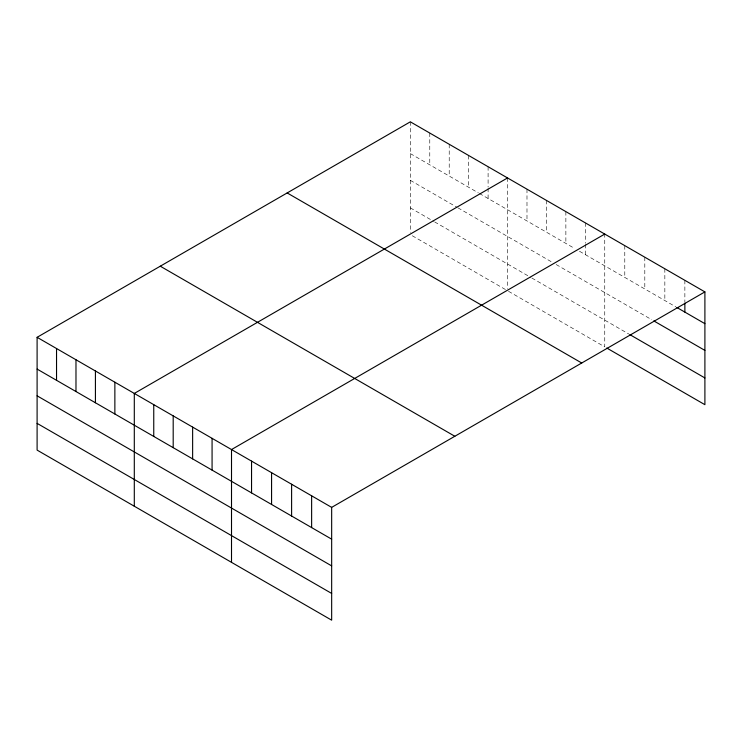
<?xml version="1.0" encoding="UTF-8"?>
<svg xmlns="http://www.w3.org/2000/svg" width="742" height="742" viewBox="0 0 742 742"><rect width="100%" height="100%" fill="white"/><g stroke="black" fill="none" stroke-linecap="round" stroke-linejoin="round"><path stroke-width="0.56" stroke-dasharray="3.71 2.78" d="M410.335 153.603L478.377 192.892M479.351 193.449L574.614 248.449M579.474 251.26L675.86 306.9M410.335 180.343L456.998 207.278M457.962 207.843L552.252 262.278M556.148 264.523L651.819 319.756M410.335 207.881L433.662 221.357M434.636 221.914L530.873 277.471M531.847 278.037L628.78 334.002M412.283 235.743L505.599 289.621M508.511 291.3L604.749 346.866L604.749 234.073M684.866 280.328L684.866 301.892M664.841 268.762L664.841 300.538M644.807 257.205L644.807 288.972M624.783 245.639L624.783 277.415M585.308 222.85L585.308 243.274M585.308 244.406L585.308 254.627M565.868 211.628L565.868 243.395M546.427 200.396L546.427 232.172M526.987 189.173L526.987 220.949M507.537 177.95L507.537 288.517M488.097 166.727L488.097 187.151M488.097 188.292L488.097 198.504M468.656 155.505L468.656 187.281M449.216 144.282L449.216 176.049M429.776 133.05L429.776 164.826M410.335 121.827L410.335 232.394"/><path stroke-width="1.11" d="M704.9 291.894L331.665 507.38L331.665 620.173L37.1 450.106L37.1 337.313L410.335 121.827L704.9 291.894L704.9 404.687L606.752 348.017M507.537 177.95L134.302 393.436L134.302 506.229M604.749 234.073L231.513 449.559L231.513 562.353M676.862 307.476L704.9 323.67M653.823 320.915L704.9 350.4M629.782 334.586L704.9 377.947M287.163 192.939L581.728 363.005M160.272 266.202L454.837 436.268M37.1 337.313L331.665 507.38M37.1 369.089L331.665 539.156M37.1 395.82L331.665 565.886M37.1 423.367L331.665 593.433M684.866 303.024L684.866 312.104M311.631 495.814L311.631 527.59M291.606 484.248L291.606 516.024M271.572 472.691L271.572 504.458M251.547 461.125L251.547 492.901M212.073 438.337L212.073 470.113M192.632 427.114L192.632 458.881M173.192 415.882L173.192 447.658M153.752 404.659L153.752 436.435M114.862 382.213L114.862 413.99M95.421 370.991L95.421 402.767M75.981 359.768L75.981 391.535M56.54 348.536L56.54 380.312"/></g></svg>
